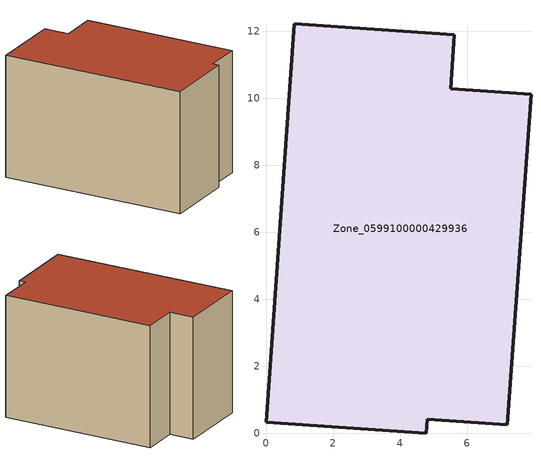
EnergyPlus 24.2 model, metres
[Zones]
Zone_0599100000429936
 floor ground (C_G): 0,0.33 0.84,12.22 5.62,11.89 5.51,10.29 7.91,10.12 7.2,0.25 4.81,0.42 4.78,0 z7.55
 wall outside (C_F): 5.51,10.29 5.62,11.89 0.84,12.22 0,0.33 4.78,0 4.81,0.42 7.2,0.25 7.91,10.12 5.51,10.29 z7.55:15.44
 roof outside (C_R): 4.78,0 4.81,0.42 7.2,0.25 7.91,10.12 5.51,10.29 5.62,11.89 0.84,12.22 0,0.33 z15.44
[BUILDING]
Pand.0599100000429936: North Axis=0; Terrain=City; Loads Convergence Tolerance Value=0.04; Temperature Convergence Tolerance Value=0.4; Solar Distribution=FullExterior; Maximum Number of Warmup Days=25; Minimum Number of Warmup Days=1
[Site:Location]
Rotterdam.The.Hague.AP_ZH_NLD Design_Conditions: Latitude=51.96; Longitude=4.45; Time Zone=1; Elevation=-4.5
[SITE:GROUNDTEMPERATURE:BUILDINGSURFACE]
18, 18, 18, 18, 18, 18, 18, 18, 18, 18, 18, 18
[MATERIAL] Thermal Absorptance=0.9; Solar Absorptance=0.7; Visible Absorptance=0.7
Name | Roughness | Thickness | Conductivity | Density | Specific Heat
G.TI.2006-2014 | MediumSmooth | 0.15 | 0.06 | 540 | 1210
F.TI.2006-2014 | Rough | 0.3 | 0.12 | 1920 | 840
R.TI.2006-2014 | MediumRough | 0.2 | 0.08 | 1500 | 1000
[CONSTRUCTION]
C_G: G.TI.2006-2014
C_F: F.TI.2006-2014
C_R: R.TI.2006-2014
[ZONE]
Zone_0599100000429936: Type=1; Multiplier=1; Ceiling Height=Autocalculate; Volume=Autocalculate; Floor Area=autocalculate; Part of Total Floor Area=Yes
[ZONEINFILTRATION:DESIGNFLOWRATE]
Infil_Zone_0599100000429936: Zone or ZoneList or Space or SpaceList=Zone_0599100000429936; Schedule=AlwaysOn; Design Flow Rate Calculation Method=Flow/Area; Flow Rate per Floor Area=0.0015; Constant Term Coefficient=1; Temperature Term Coefficient=0; Velocity Term Coefficient=0; Velocity Squared Term Coefficient=0
[HVACTEMPLATE:ZONE:IDEALLOADSAIRSYSTEM]
Zone_0599100000429936: Maximum Heating Supply Air Temperature=50; Minimum Cooling Supply Air Temperature=13; Maximum Heating Supply Air Humidity Ratio=0.0156; Minimum Cooling Supply Air Humidity Ratio=0.0077; Heating Limit=NoLimit; Cooling Limit=NoLimit; Dehumidification Control Type=ConstantSensibleHeatRatio; Cooling Sensible Heat Ratio=0.7; Dehumidification Setpoint=60; Humidification Control Type=None; Humidification Setpoint=30; Outdoor Air Method=None; Outdoor Air Flow Rate per Person=0.00944; Outdoor Air Flow Rate per Zone Floor Area=0; Outdoor Air Flow Rate per Zone=0; Demand Controlled Ventilation Type=None; Outdoor Air Economizer Type=NoEconomizer; Heat Recovery Type=None; Sensible Heat Recovery Effectiveness=0.7; Latent Heat Recovery Effectiveness=0.65
[ZONECONTROL:THERMOSTAT]
ThermostatControl_Zone_0599100000429936: Zone or ZoneList=Zone_0599100000429936; Control Type Schedule=DualSetpointControlType; Control 1=Thermostat_Zone_0599100000429936; Temperature Difference Between Cutout And Setpoint=0
[THERMOSTATSETPOINT:DUALSETPOINT]
Thermostat_Zone_0599100000429936: Heating Setpoint Temperature Schedule=HeatingSetpoint_Zone_0599100000429936; Cooling Setpoint Temperature Schedule=CoolingSetpoint_Zone_0599100000429936
[SCHEDULE:COMPACT]
HeatingSetpoint_Zone_0599100000429936: Through: 12/31, For: AllDays, Until: 24:00, 21
CoolingSetpoint_Zone_0599100000429936: Through: 12/31, For: AllDays, Until: 24:00, 24
DualSetpointControlType: Through: 12/31, For: AllDays, Until: 24:00, 4
AlwaysOn: Through: 12/31, For: AllDays, Until: 24:00, 1
